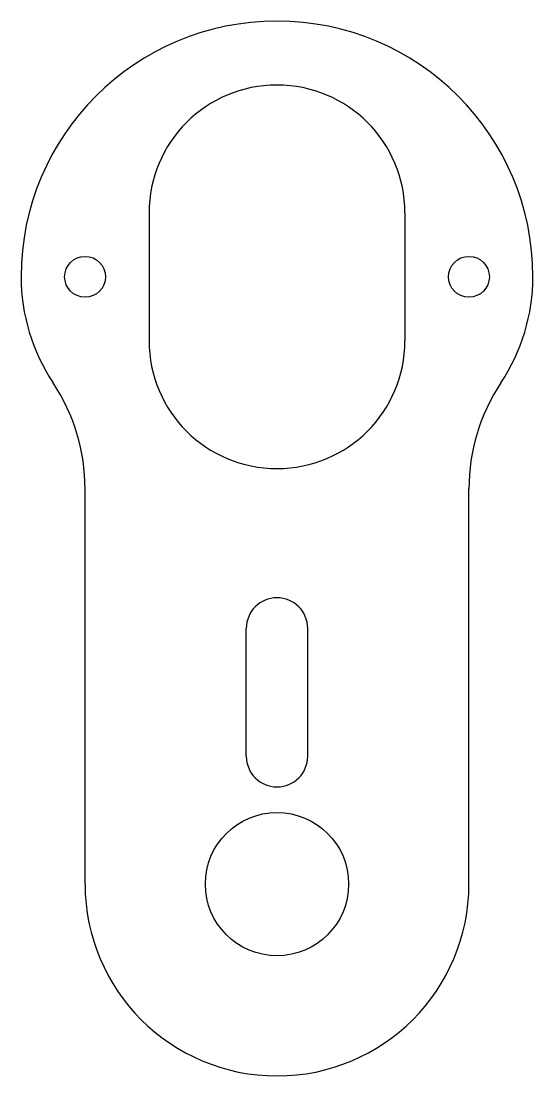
# Model space of a CAD drawing. Header units: inches. Extents: x -0.5 to 0.5, y -0.37 to 1.69.
import ezdxf

# ---------------------------------------------------------------- set-up
doc = ezdxf.new("R2010")
doc.units = ezdxf.units.IN
doc.header["$MEASUREMENT"] = 0

msp = doc.modelspace()

# ---------------------------------------------------------------- linework, layer by layer
at = {"color": 7, "linetype": 'Continuous', "lineweight": 25}
for p, q in [((-0.25, 1.3125), (-0.25, 1.0625)), ((0.25, 1.3125), (0.25, 1.0625)), ((-0.375, 0), (-0.375, 0.7729)), ((0.375, 0), (0.375, 0.7729)), ((-0.06, 0.25), (-0.06, 0.5)), ((0.06, 0.25), (0.06, 0.5))]:
    msp.add_line(p, q, dxfattribs=at)
for centre, radius in [((-0.375, 1.1875), 0.04), ((0.375, 1.1875), 0.04), ((0, 0), 0.14)]:
    msp.add_circle(centre, radius, dxfattribs=at)
for centre, radius, start, end in [((0, 1.1875), 0.5, 0, 180), ((0, 1.3125), 0.25, 0, 180), ((-0.125, 1.1875), 0.375, 180, 213.5573), ((0.125, 1.1875), 0.375, 326.4427, 0), ((0, 1.0625), 0.25, 180, 0), ((-0.75, 0.7729), 0.375, 0, 33.5573), ((0.75, 0.7729), 0.375, 146.4427, 180), ((0, 0.5), 0.06, 0, 180), ((0, 0.25), 0.06, 180, 0), ((0, 0), 0.375, 180, 0)]:
    msp.add_arc(centre, radius, start, end, dxfattribs=at)

doc.saveas('drawing.dxf')
